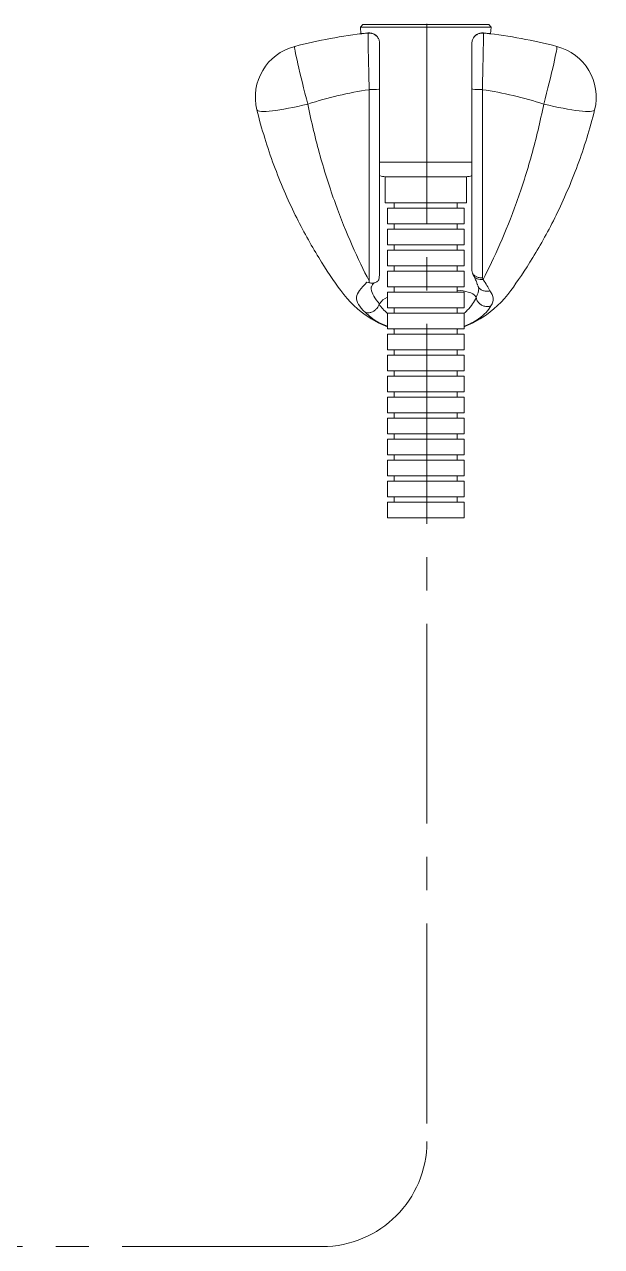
# Model space of a CAD drawing. Extents: x 0 to 1128, y 0 to 827.
# Drawn here: x 394.6 to 504.7, y 141 to 373.9 of the extents above; entities that cross this region are included whole.
import ezdxf

# ---------------------------------------------------------------- set-up
doc = ezdxf.new("R2010")
doc.units = 0
doc.header["$LTSCALE"] = 4
doc.header["$MEASUREMENT"] = 0
doc.linetypes.add('CENTER2', pattern=[28.575, 19.05, -3.175, 3.175, -3.175])
doc.layers.add('1', color=7, linetype='CONTINUOUS')
doc.layers.add('Cneter', color=1, linetype='CENTER2', lineweight=13)

msp = doc.modelspace()

# ---------------------------------------------------------------- linework, layer by layer
at = {"layer": '1', "color": 7, "linetype": 'Continuous', "lineweight": 18}
for p, q in [((459.13, 373.85), (458.66, 373.35)), ((458.66, 373.35), (458.75, 372.05)), ((458.66, 373.35), (471.13, 373.35)), ((459.13, 373.85), (471.13, 373.85)), ((471.13, 373.85), (483.13, 373.85)), ((471.13, 373.35), (483.59, 373.35)), ((483.59, 373.35), (483.13, 373.85)), ((483.5, 372.05), (483.59, 373.35)), ((462.33, 361.59), (462.33, 326.68)), ((479.93, 326.99), (479.93, 361.59)), ((463.38, 344.85), (463.38, 339.85)), ((478.88, 339.85), (478.88, 344.85)), ((463.38, 339.85), (471.13, 339.85)), ((463.83, 338.85), (463.83, 335.85)), ((463.83, 338.85), (471.13, 338.85)), ((465.13, 339.85), (465.13, 338.85)), ((471.13, 339.85), (478.88, 339.85)), ((471.13, 338.85), (478.43, 338.85)), ((477.13, 338.85), (477.13, 339.85)), ((478.43, 335.85), (478.43, 338.85)), ((463.83, 335.85), (471.13, 335.85)), ((465.13, 335.85), (465.13, 334.85)), ((471.13, 335.85), (478.43, 335.85)), ((477.13, 334.85), (477.13, 335.85)), ((463.83, 334.85), (463.83, 331.85)), ((463.83, 334.85), (471.13, 334.85)), ((471.13, 334.85), (478.43, 334.85)), ((478.43, 331.85), (478.43, 334.85)), ((463.83, 331.85), (471.13, 331.85)), ((463.83, 330.85), (463.83, 327.85)), ((463.83, 330.85), (471.13, 330.85)), ((465.13, 331.85), (465.13, 330.85)), ((471.13, 331.85), (478.43, 331.85)), ((471.13, 330.85), (478.43, 330.85)), ((477.13, 330.85), (477.13, 331.85)), ((478.43, 327.85), (478.43, 330.85)), ((463.83, 327.85), (471.13, 327.85)), ((463.83, 326.85), (463.83, 323.85)), ((463.83, 326.85), (471.13, 326.85)), ((465.13, 327.85), (465.13, 326.85)), ((471.13, 327.85), (478.43, 327.85)), ((471.13, 326.85), (478.43, 326.85)), ((477.13, 326.85), (477.13, 327.85)), ((478.43, 323.85), (478.43, 326.85)), ((463.83, 323.85), (471.13, 323.85)), ((465.13, 323.85), (465.13, 322.85)), ((471.13, 323.85), (478.43, 323.85)), ((477.13, 322.85), (477.13, 323.85)), ((463.83, 322.85), (463.83, 319.85)), ((463.83, 322.85), (471.13, 322.85)), ((471.13, 322.85), (478.43, 322.85)), ((478.43, 319.85), (478.43, 322.85)), ((463.83, 319.85), (471.13, 319.85)), ((465.13, 319.85), (465.13, 318.85)), ((471.13, 319.85), (478.43, 319.85)), ((477.13, 318.85), (477.13, 319.85)), ((463.83, 318.85), (463.83, 315.85)), ((463.83, 318.85), (471.13, 318.85)), ((471.13, 318.85), (478.43, 318.85)), ((478.43, 315.85), (478.43, 318.85)), ((463.83, 315.85), (471.13, 315.85)), ((463.83, 314.85), (463.83, 311.85)), ((463.83, 314.85), (471.13, 314.85)), ((465.13, 315.85), (465.13, 314.85)), ((471.13, 315.85), (478.43, 315.85)), ((471.13, 314.85), (478.43, 314.85)), ((477.13, 314.85), (477.13, 315.85)), ((478.43, 311.85), (478.43, 314.85)), ((463.83, 311.85), (471.13, 311.85)), ((463.83, 310.85), (463.83, 307.85)), ((463.83, 310.85), (471.13, 310.85)), ((465.13, 311.85), (465.13, 310.85)), ((471.13, 311.85), (478.43, 311.85)), ((471.13, 310.85), (478.43, 310.85)), ((477.13, 310.85), (477.13, 311.85)), ((478.43, 307.85), (478.43, 310.85)), ((463.83, 307.85), (471.13, 307.85)), ((465.13, 307.85), (465.13, 306.85)), ((471.13, 307.85), (478.43, 307.85)), ((477.13, 306.85), (477.13, 307.85)), ((463.83, 306.85), (463.83, 303.85)), ((463.83, 306.85), (471.13, 306.85)), ((471.13, 306.85), (478.43, 306.85)), ((478.43, 303.85), (478.43, 306.85)), ((463.83, 303.85), (471.13, 303.85)), ((463.83, 302.85), (463.83, 299.85)), ((463.83, 302.85), (471.13, 302.85)), ((465.13, 303.85), (465.13, 302.85)), ((471.13, 303.85), (478.43, 303.85)), ((471.13, 302.85), (478.43, 302.85)), ((477.13, 302.85), (477.13, 303.85)), ((478.43, 299.85), (478.43, 302.85)), ((463.83, 299.85), (471.13, 299.85)), ((463.83, 298.85), (463.83, 295.85)), ((463.83, 298.85), (471.13, 298.85)), ((465.13, 299.85), (465.13, 298.85)), ((471.13, 299.85), (478.43, 299.85)), ((471.13, 298.85), (478.43, 298.85)), ((477.13, 298.85), (477.13, 299.85)), ((478.43, 295.85), (478.43, 298.85)), ((463.83, 295.85), (471.13, 295.85)), ((465.13, 295.85), (465.13, 294.85)), ((471.13, 295.85), (478.43, 295.85)), ((477.13, 294.85), (477.13, 295.85)), ((463.83, 294.85), (463.83, 291.85)), ((463.83, 294.85), (471.13, 294.85)), ((471.13, 294.85), (478.43, 294.85)), ((478.43, 291.85), (478.43, 294.85)), ((463.83, 291.85), (471.13, 291.85)), ((465.13, 291.85), (465.13, 290.85)), ((471.13, 291.85), (478.43, 291.85)), ((477.13, 290.85), (477.13, 291.85)), ((463.83, 290.85), (463.83, 287.85)), ((463.83, 290.85), (471.13, 290.85)), ((471.13, 290.85), (478.43, 290.85)), ((478.43, 287.85), (478.43, 290.85)), ((463.83, 287.85), (471.13, 287.85)), ((463.83, 286.85), (463.83, 283.85)), ((463.83, 286.85), (471.13, 286.85)), ((465.13, 287.85), (465.13, 286.85)), ((471.13, 287.85), (478.43, 287.85)), ((471.13, 286.85), (478.43, 286.85)), ((477.13, 286.85), (477.13, 287.85)), ((478.43, 283.85), (478.43, 286.85)), ((463.83, 283.85), (471.13, 283.85)), ((463.83, 282.85), (463.83, 279.85)), ((463.83, 282.85), (471.13, 282.85)), ((465.13, 283.85), (465.13, 282.85)), ((471.13, 283.85), (478.43, 283.85)), ((471.13, 282.85), (478.43, 282.85)), ((477.13, 282.85), (477.13, 283.85)), ((478.43, 279.85), (478.43, 282.85)), ((463.83, 279.85), (471.13, 279.85)), ((471.13, 279.85), (478.43, 279.85))]:
    msp.add_line(p, q, dxfattribs=at)
at = {"layer": '1', "color": 7, "linetype": 'Continuous', "lineweight": 13}
for p, q in [((460.33, 325), (460.33, 361.43)), ((481.93, 361.43), (481.93, 325.6)), ((462.33, 347.65), (471.13, 347.65)), ((471.13, 347.65), (479.93, 347.65))]:
    msp.add_line(p, q, dxfattribs=at)
at = {"layer": '1', "color": 7, "linetype": 'Continuous', "lineweight": 18, "extrusion": (0, 0, -1)}
for centre, start, end in [((-448.63, 359.99), 346.0375, 75.5225), ((-493.63, 359.99), 104.4775, 193.9625)]:
    msp.add_arc(centre, 10, start, end, dxfattribs=at)
at = {"layer": '1', "color": 7, "linetype": 'Continuous', "lineweight": 18}
for centre, start, end in [((463.43, 347.85), 248.4851, 270), ((478.83, 347.85), 270, 291.5149)]:
    msp.add_arc(centre, 3, start, end, dxfattribs=at)
at = {"layer": '1', "color": 7, "linetype": 'Continuous', "lineweight": 13}
for centre, major_axis, ratio, start_param, end_param in [((448.63, 359.99), (2.5, -9.68), 0.032961, 3.141593, 4.839361), ((493.63, 359.99), (-2.5, -9.68), 0.032961, 1.443824, 3.141593), ((460.33, 361.59), (-2, 0), 0.076696, 1.570796, 3.141593), ((481.93, 361.59), (-2, 0), 0.076696, 0, 1.570796), ((448.63, 359.99), (9.7, 2.41), 0.126983, 3.141593, 4.680827), ((493.63, 359.99), (-9.7, 2.41), 0.126983, 1.602358, 3.141593), ((482.07, 326.86), (-1.83, -0.82), 0.760059, 6.274802, 7.5268)]:
    msp.add_ellipse(centre, major_axis=major_axis, ratio=ratio, start_param=start_param, end_param=end_param, dxfattribs=at)
at = {"layer": '1', "color": 7, "linetype": 'Continuous', "lineweight": 18}
for points, degree in [([(446.13, 369.68), (450.64, 370.84), (455.19, 371.68), (459.76, 372.2)], 3), ([(458.9, 372.1), (458.71, 372.08), (458.58, 372.06), (458.52, 372.05)], 3), ([(459.76, 372.2), (459.19, 372.14), (458.9, 372.11), (458.89, 372.11)], 3), ([(459.61, 372.19), (459.75, 372.2), (459.92, 372.22), (460.11, 372.24)], 3), ([(460.6, 372.19), (460.2, 372.27), (459.76, 372.19)], 2), ([(462.32, 370.42), (462.32, 370.36), (462.33, 370.3), (462.33, 370.25)], 3), ([(479.93, 370.25), (479.93, 370.3), (479.93, 370.36), (479.93, 370.42)], 3), ([(482.49, 372.19), (482.04, 372.26), (481.65, 372.19)], 2), ([(482.15, 372.24), (482.34, 372.22), (482.5, 372.2), (482.65, 372.19)], 3), ([(482.49, 372.2), (487.09, 371.68), (491.64, 370.84), (496.13, 369.68)], 3), ([(483.37, 372.11), (483.36, 372.11), (483.06, 372.14), (482.49, 372.2)], 3), ([(483.48, 372.09), (483.48, 372.09), (483.42, 372.09), (483.32, 372.11)], 3), ([(462.33, 326.68), (462.33, 326.27), (462.28, 325.88), (462.23, 325.52)], 3), ([(480.03, 326.48), (480.23, 326.05)], 1), ([(459.89, 324.77), (460.06, 324.72), (460.22, 324.68), (460.38, 324.64)], 3), ([(462.23, 325.52), (462.2, 325.4), (462.18, 325.29), (462.15, 325.17)], 3), ([(463.82, 321.91), (463.2, 321.59), (462.68, 321.19), (462.28, 320.65)], 3), ([(465.15, 315.77), (465.09, 315.79), (465.02, 315.81), (464.96, 315.83)], 3), ([(477.26, 315.82), (477.21, 315.8), (477.15, 315.78), (477.1, 315.76)], 3)]:
    msp.add_open_spline(points, degree=degree, dxfattribs=at)
for points, knots in [([(458.91, 372.1), (458.91, 372.1), (458.92, 372.1), (458.95, 372.11), (459.01, 372.11), (459.08, 372.11), (459.13, 372.11), (459.14, 372.11)], [0, 0, 0, 0, 0.117287, 0.217707, 0.437799, 0.865839, 1, 1, 1, 1]), ([(460.11, 372.24), (460.11, 372.24), (460.12, 372.24), (460.36, 372.27), (460.6, 372.25), (461.04, 372.14), (461.25, 372.04), (461.54, 371.85), (461.65, 371.76), (461.74, 371.67)], [0, 0, 0, 0, 0.007507, 0.007507, 0.408699, 0.408699, 0.781214, 0.781214, 1, 1, 1, 1]), ([(460.11, 372.19), (460.11, 372.19), (460.12, 372.19), (460.29, 372.22), (460.47, 372.22), (460.86, 372.16), (461.08, 372.09), (461.47, 371.89), (461.65, 371.76), (461.94, 371.44), (462.07, 371.25), (462.24, 370.85), (462.3, 370.64), (462.32, 370.42)], [0, 0, 0, 0, 0.004771, 0.004771, 0.168449, 0.168449, 0.381096, 0.381096, 0.589432, 0.589432, 0.794609, 0.794609, 1, 1, 1, 1]), ([(479.93, 370.42), (479.95, 370.64), (480.01, 370.85), (480.19, 371.25), (480.31, 371.44), (480.61, 371.76), (480.79, 371.89), (481.18, 372.09), (481.39, 372.16), (481.79, 372.22), (481.96, 372.22), (482.14, 372.19), (482.14, 372.19), (482.15, 372.19)], [0, 0, 0, 0, 0.205391, 0.205391, 0.410568, 0.410568, 0.618904, 0.618904, 0.831551, 0.831551, 0.995229, 0.995229, 1, 1, 1, 1]), ([(480.51, 371.67), (480.61, 371.76), (480.71, 371.85), (481, 372.04), (481.21, 372.14), (481.65, 372.25), (481.9, 372.27), (482.14, 372.24), (482.14, 372.24), (482.15, 372.24)], [0, 0, 0, 0, 0.218786, 0.218786, 0.591301, 0.591301, 0.992493, 0.992493, 1, 1, 1, 1]), ([(483.1, 372.11), (483.14, 372.12), (483.21, 372.11), (483.29, 372.11), (483.33, 372.1), (483.34, 372.1), (483.35, 372.1), (483.35, 372.1)], [0, 0, 0, 0, 0.469812, 0.772051, 0.873112, 0.946142, 1, 1, 1, 1]), ([(462.33, 370.25), (462.33, 370.17), (462.33, 369.16), (462.33, 365.94), (462.33, 363.75), (462.33, 361.59)], [0, 0, 0, 0, 0.5, 0.5, 1, 1, 1, 1]), ([(479.93, 361.59), (479.93, 363.75), (479.93, 365.94), (479.93, 369.16), (479.93, 370.17), (479.93, 370.25)], [0, 0, 0, 0, 0.5, 0.5, 1, 1, 1, 1]), ([(454.92, 323.14), (453.64, 324.91), (452.19, 327.03), (449.22, 331.89), (447.69, 334.61), (444.8, 340.49), (443.4, 343.71), (440.92, 350.41), (439.83, 353.91), (438.92, 357.58)], [0, 0, 0, 0, 0.25, 0.25, 0.5, 0.5, 0.75, 0.75, 1, 1, 1, 1]), ([(503.33, 357.58), (502.42, 353.91), (501.33, 350.41), (498.85, 343.71), (497.45, 340.49), (494.56, 334.61), (493.04, 331.89), (490.06, 327.03), (488.62, 324.91), (487.34, 323.14)], [0, 0, 0, 0, 0.25, 0.25, 0.5, 0.5, 0.75, 0.75, 1, 1, 1, 1]), ([(463.33, 344.85), (463.33, 344.85), (463.33, 344.85), (463.33, 344.85), (464.17, 344.85), (467.06, 344.85), (469.08, 344.85), (471.13, 344.85)], [0, 0, 0, 0, 0.000824, 0.000824, 0.500412, 0.500412, 1, 1, 1, 1]), ([(471.13, 344.85), (473.17, 344.85), (475.2, 344.85), (478.09, 344.85), (478.93, 344.85), (478.93, 344.85), (478.93, 344.85), (478.93, 344.85)], [0, 0, 0, 0, 0.49959, 0.49959, 0.999181, 0.999181, 1, 1, 1, 1]), ([(479.93, 326.99), (479.93, 326.81), (479.96, 326.64), (480.11, 326.33), (480.22, 326.18), (480.5, 325.93), (480.66, 325.83), (481.04, 325.67), (481.25, 325.62), (481.61, 325.59), (481.76, 325.59), (481.92, 325.6), (481.92, 325.6), (481.93, 325.6)], [0, 0, 0, 0, 0.212222, 0.212222, 0.424374, 0.424374, 0.637608, 0.637608, 0.852942, 0.852942, 0.994498, 0.994498, 1, 1, 1, 1]), ([(480.23, 326.09), (480.27, 326.01), (480.44, 325.6), (480.7, 325.02), (480.91, 324.48), (480.98, 324.27), (480.99, 324.22)], [0, 0, 0, 0, 0.103224, 0.524644, 0.869823, 1, 1, 1, 1]), ([(460.38, 324.64), (460.37, 324.75), (460.35, 324.86), (460.33, 324.98), (460.33, 324.99), (460.33, 325)], [0, 0, 0, 0, 0.900036, 0.900036, 1, 1, 1, 1]), ([(462.15, 325.17), (462.05, 325.03), (461.93, 324.9), (461.63, 324.72), (461.45, 324.65), (461.06, 324.58), (460.85, 324.57), (460.55, 324.6), (460.47, 324.62), (460.38, 324.64)], [0, 0, 0, 0, 0.290833, 0.290833, 0.580688, 0.580688, 0.885685, 0.885685, 1, 1, 1, 1]), ([(460.72, 323.69), (460.72, 323.69), (460.72, 323.7), (460.73, 323.74), (460.8, 323.94), (460.96, 324.24), (461.12, 324.48), (461.2, 324.6)], [0, 0, 0, 0, 0.070781, 0.337198, 0.585459, 0.817998, 1, 1, 1, 1]), ([(481, 324.22), (481.05, 324.05), (481.13, 323.88), (481.36, 323.57), (481.51, 323.43), (481.86, 323.21), (482.06, 323.13), (482.48, 323.04), (482.7, 323.02), (483.06, 323.05), (483.19, 323.08), (483.34, 323.12), (483.35, 323.12), (483.36, 323.13)], [0, 0, 0, 0, 0.202242, 0.202242, 0.419427, 0.419427, 0.636714, 0.636714, 0.854125, 0.854125, 0.98775, 0.98775, 1, 1, 1, 1]), ([(481.06, 324.01), (481.1, 323.94), (481.19, 323.76), (481.23, 323.59), (481.23, 323.55), (481.23, 323.54), (481.23, 323.54)], [0, 0, 0, 0, 0.197918, 0.592862, 0.998647, 1, 1, 1, 1]), ([(463.84, 316.23), (462.7, 316.68), (461.47, 317.28), (458.33, 319.31), (456.42, 321.05), (454.92, 323.14)], [0, 0, 0, 0, 0.384067, 0.384067, 1, 1, 1, 1]), ([(480.72, 321.88), (480.41, 322.46), (479.9, 322.69), (478.65, 323.04), (477.95, 323.16), (477.16, 323.24)], [0, 0, 0, 0, 0.533403, 0.533403, 1, 1, 1, 1]), ([(487.34, 323.14), (485.84, 321.06), (483.92, 319.31), (480.78, 317.27), (479.56, 316.68), (478.42, 316.23)], [0, 0, 0, 0, 0.616324, 0.616324, 1, 1, 1, 1]), ([(480.74, 321.82), (480.74, 321.83), (480.74, 321.85), (480.73, 321.87), (480.72, 321.88), (480.72, 321.88)], [0, 0, 0, 0, 0.53512, 0.53512, 1, 1, 1, 1]), ([(480.74, 321.82), (480.78, 321.61), (480.85, 321.41), (481.07, 321.03), (481.21, 320.85), (481.53, 320.55), (481.72, 320.42), (482.12, 320.22), (482.34, 320.15), (482.77, 320.09), (482.99, 320.09), (483.31, 320.14), (483.41, 320.17), (483.52, 320.21), (483.53, 320.21), (483.55, 320.22)], [0, 0, 0, 0, 0.179587, 0.179587, 0.359174, 0.359174, 0.538771, 0.538771, 0.718454, 0.718454, 0.898245, 0.898245, 0.990374, 0.990374, 1, 1, 1, 1]), ([(462.23, 320.55), (462.17, 320.35), (462.08, 320.15), (461.83, 319.78), (461.68, 319.61), (461.34, 319.31), (461.15, 319.19), (460.76, 319.01), (460.55, 318.95), (460.14, 318.9), (459.94, 318.91), (459.72, 318.96), (459.69, 318.96), (459.65, 318.98), (459.64, 318.98), (459.64, 318.98)], [0, 0, 0, 0, 0.191438, 0.191438, 0.38287, 0.38287, 0.574422, 0.574422, 0.766339, 0.766339, 0.958624, 0.958624, 0.992339, 0.992339, 1, 1, 1, 1]), ([(462.28, 320.65), (462.27, 320.63), (462.26, 320.61), (462.24, 320.57), (462.24, 320.56), (462.23, 320.55)], [0, 0, 0, 0, 0.674483, 0.674483, 1, 1, 1, 1])]:
    msp.add_open_spline(points, degree=3, knots=knots, dxfattribs=at)
at = {"layer": '1', "color": 7, "linetype": 'Continuous', "lineweight": 13}
for points in [[(460.11, 372.19), (459.98, 372.21), (459.86, 372.22), (459.76, 372.2)], [(482.49, 372.2), (482.39, 372.22), (482.27, 372.21), (482.15, 372.19)], [(460.33, 361.43), (456.39, 360.84), (452.46, 359.92), (448.63, 358.69)], [(493.63, 358.69), (489.79, 359.92), (485.89, 360.84), (481.93, 361.43)], [(481.93, 325.6), (481.98, 325.49), (482.02, 325.39), (482.07, 325.28)], [(482.07, 325.28), (482.58, 324.44), (483.04, 323.75), (483.36, 323.13)], [(480.72, 321.88), (481.06, 322.47), (481.23, 323.01), (481.23, 323.56)], [(483.36, 323.13), (484.12, 322.08), (484.25, 321.28), (483.55, 320.22)], [(462.23, 320.55), (462.66, 319.95), (463.18, 319.34), (463.86, 318.79)]]:
    msp.add_open_spline(points, degree=3, dxfattribs=at)
for points, knots in [([(460.33, 361.43), (460.26, 364.03), (460.21, 366.66), (460.13, 370.62), (460.11, 371.93), (460.11, 372.19)], [0, 0, 0, 0, 0.5, 0.5, 1, 1, 1, 1]), ([(482.15, 372.19), (482.15, 371.93), (482.12, 370.62), (482.05, 366.66), (481.99, 364.03), (481.93, 361.43)], [0, 0, 0, 0, 0.5, 0.5, 1, 1, 1, 1]), ([(448.63, 358.69), (449.31, 355.28), (450.1, 352), (451.86, 345.69), (452.85, 342.63), (454.92, 336.89), (456, 334.23), (458.18, 329.29), (459.29, 327.01), (460.33, 325)], [0, 0, 0, 0, 0.25, 0.25, 0.5, 0.5, 0.75, 0.75, 1, 1, 1, 1]), ([(482.07, 325.28), (483.1, 327.28), (484.2, 329.56), (486.35, 334.47), (487.41, 337.11), (489.46, 342.8), (490.43, 345.83), (492.17, 352.08), (492.95, 355.32), (493.63, 358.69)], [0, 0, 0, 0, 0.25, 0.25, 0.5, 0.5, 0.75, 0.75, 1, 1, 1, 1]), ([(459.64, 318.98), (458.41, 320.06), (457.8, 321.04), (457.99, 322.74), (458.78, 323.55), (459.89, 324.77)], [0, 0, 0, 0, 0.5, 0.5, 1, 1, 1, 1]), ([(460.73, 323.7), (460.72, 323.62), (460.73, 323.54), (460.82, 322.59), (461.37, 321.65), (462.28, 320.65)], [0, 0, 0, 0, 0.082026, 0.082026, 1, 1, 1, 1]), ([(478.45, 318.83), (478.67, 319.01), (478.86, 319.2), (479.83, 320.18), (480.4, 321.02), (480.74, 321.82)], [0, 0, 0, 0, 0.191134, 0.191134, 1, 1, 1, 1]), ([(483.55, 320.22), (483.13, 319.44), (482.33, 318.57), (480.44, 317.23), (479.52, 316.71), (478.43, 316.37)], [0, 0, 0, 0, 0.597437, 0.597437, 1, 1, 1, 1]), ([(463.81, 316.37), (463.14, 316.58), (462.53, 316.86), (461, 317.73), (460.23, 318.36), (459.64, 318.98)], [0, 0, 0, 0, 0.358827, 0.358827, 1, 1, 1, 1])]:
    msp.add_open_spline(points, degree=3, knots=knots, dxfattribs=at)
at = {"layer": 'Cneter', "lineweight": 5, "ltscale": 0.5}
msp.add_line((451.35, 140.98), (283.22, 140.98), dxfattribs=at)
at = {"layer": 'Cneter', "ltscale": 0.5}
msp.add_arc((451.35, 160.98), 20, 270, 360, dxfattribs=at)
at = {"layer": 'Cneter', "lineweight": 5, "ltscale": 0.5}
msp.add_open_spline([(471.35, 547.34), (471.35, 498.07), (471.35, 160.98)], degree=1, knots=[0, 0, 0.9078632, 0.9993553, 0.9993553], dxfattribs=at)

doc.saveas('drawing.dxf')
